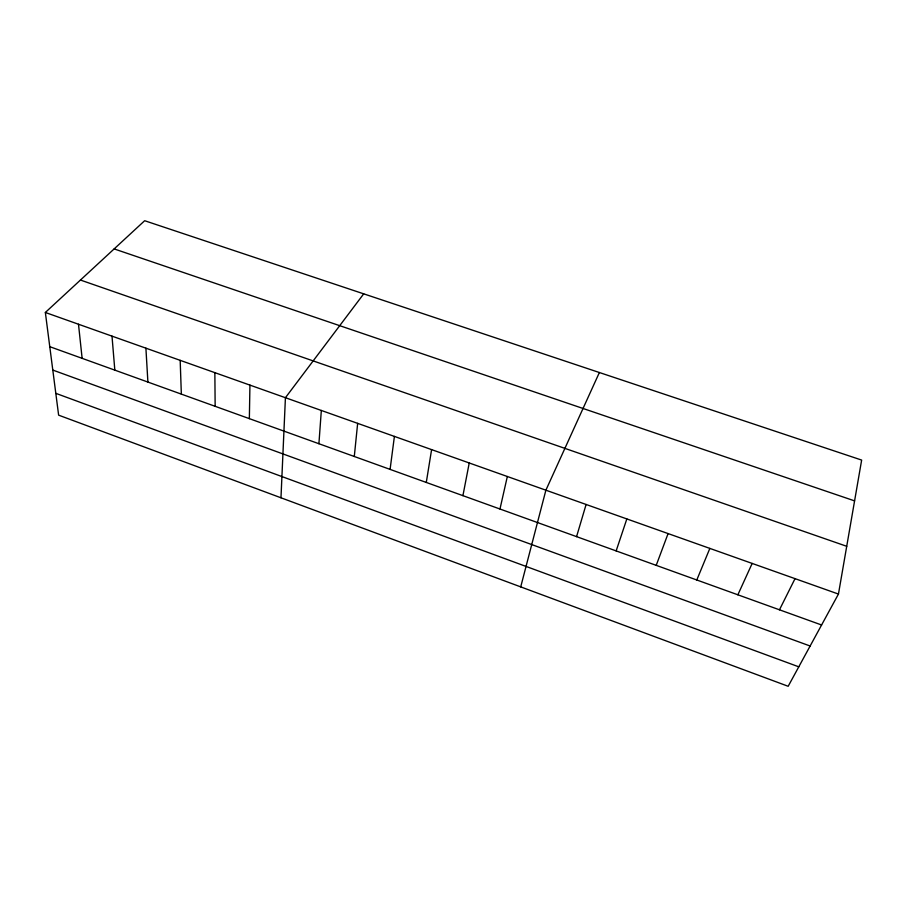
<?xml version="1.0" encoding="UTF-8"?>
<svg xmlns="http://www.w3.org/2000/svg" width="907" height="907" viewBox="0 0 907 907"><rect width="100%" height="100%" fill="white"/><g stroke="black" fill="none" stroke-linecap="round" stroke-linejoin="round"><path stroke-width="1.36" d="M249.357 418.649L249.935 385.112M280.977 497.784L285.422 397.708L363.707 293.845M318.913 443.727L321.327 410.463M354.297 456.493L357.653 423.354M390.089 469.395L394.409 436.403M426.29 482.445L431.596 449.611M838.453 594.062L861.65 460.076L144.666 220.718L45.35 312.473L58.626 415.157L788.172 686.282L838.453 594.062L45.35 312.473M462.921 495.653L469.236 462.978M499.972 509.02L507.33 476.504M520.72 586.886L545.889 490.188L599.38 372.516M576.569 536.638L586.103 504.473M616.148 550.912L626.839 518.929M656.214 565.356L668.085 533.577M696.791 579.981L709.852 548.406M737.867 594.799L752.164 563.428M779.464 609.799L795.031 578.643M114.146 248.915L854.587 500.879M80.451 280.048L846.73 546.297M49.772 346.678L821.595 624.991M52.799 370.067L810.132 646.011M55.803 393.332L798.784 666.826M78.49 324.241L82.129 358.344M112.003 336.146L114.826 370.147M145.902 348.175L147.898 382.062M180.176 360.351L181.343 394.126M214.857 372.664L215.152 406.313"/></g></svg>
